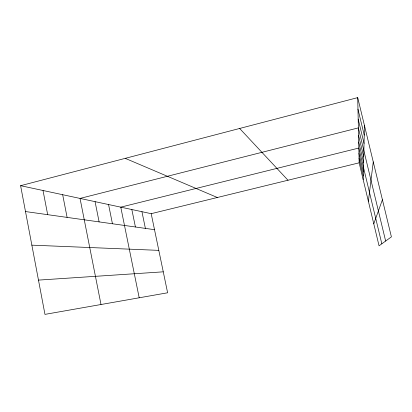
<?xml version="1.0" encoding="UTF-8"?>
<svg xmlns="http://www.w3.org/2000/svg" width="412" height="412" viewBox="0 0 412 412"><rect width="100%" height="100%" fill="white"/><g stroke="black" fill="none" stroke-linecap="round" stroke-linejoin="round"><path stroke-width="0.62" d="M363.173 179.601L364.476 125.578M368.38 201.308L373.262 161.906M373.777 223.819L382.418 199.743M20.6 185.688L151.189 213.673L167.617 292.783L44.965 314.377L20.6 185.688L357.709 97.623L391.4 236.874L379.05 245.815L359.151 162.828L357.709 97.623M151.189 213.673L359.151 162.828M38.476 280.108L163.265 271.827M31.858 245.15L158.811 250.367M25.498 211.557L154.51 229.669M125.238 158.352L217.33 197.502M239.65 128.467L287.988 180.224M357.966 109.154L364.244 135.141M358.188 119.14L364.043 143.422M385.647 241.041L358.378 127.88L80.036 198.424L101.007 304.509M358.543 135.373L363.719 156.874M358.692 142.052L363.585 162.405M381.831 243.801L358.826 148.047L120.767 207.154L139.199 297.788M358.945 153.46L363.358 171.845M359.053 158.363L363.26 175.903M141.939 211.691L145.385 228.387M131.84 209.523L135.419 226.986M108.567 204.537L112.445 223.762M95.064 201.643L99.112 221.893M62.67 194.701L67.105 217.397M43.018 190.493L47.674 214.673"/></g></svg>
